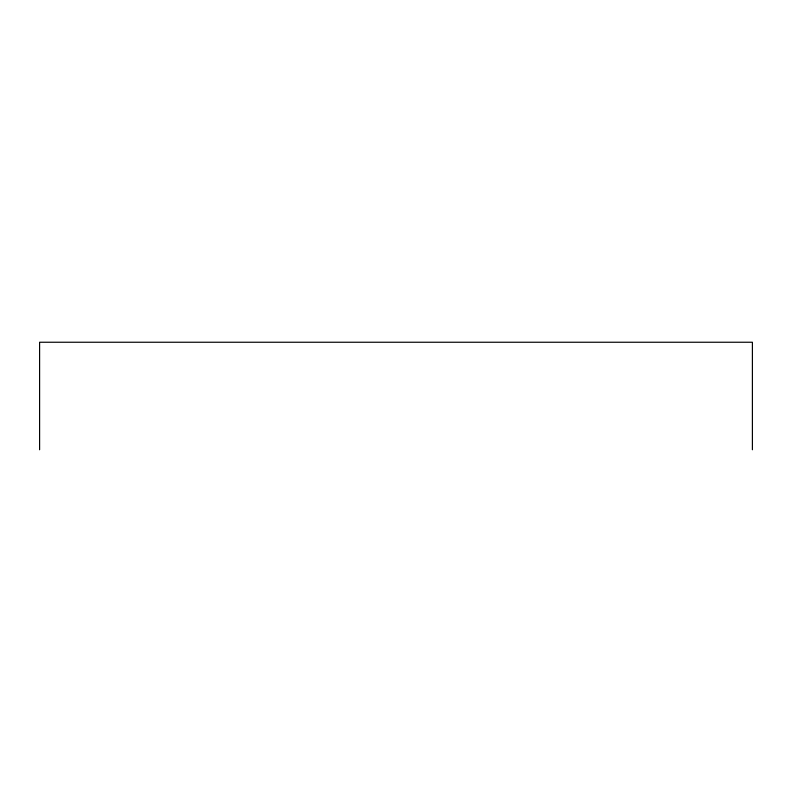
<?xml version="1.0" encoding="UTF-8"?>
<svg xmlns="http://www.w3.org/2000/svg" width="792" height="792" viewBox="0 0 792 792"><rect width="100%" height="100%" fill="white"/><g stroke="black" fill="none" stroke-linecap="round" stroke-linejoin="round"><path stroke-width="1.19" d="M752.4 449.757L752.4 342.243L39.6 342.243L39.6 449.757"/></g></svg>
